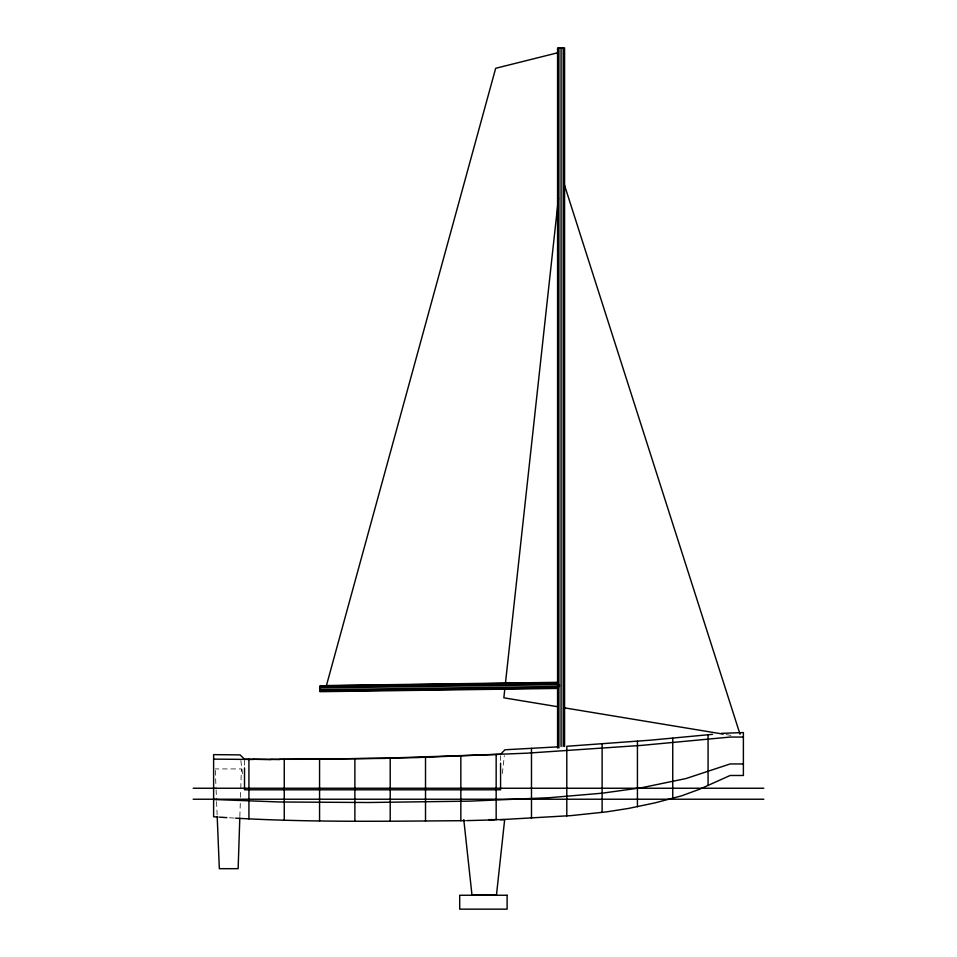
<?xml version="1.0" encoding="UTF-8"?>
<svg xmlns="http://www.w3.org/2000/svg" width="957" height="957" viewBox="0 0 957 957"><rect width="100%" height="100%" fill="white"/><g stroke="black" fill="none" stroke-linecap="round" stroke-linejoin="round"><path stroke-width="0.72" stroke-dasharray="4.79 3.59" d="M239.848 816.572L240.291 803.174M240.482 797.229L240.721 789.776M240.769 788.293L241.403 768.938L215.241 768.938M502.377 773.483L504.339 755.707M234.214 818.068L228.328 817.709M726.207 734.617L732.105 735.586M240.841 760.707L242.863 776.701M215.301 770.433L216.043 788.293M216.103 789.776L216.521 800.196M216.593 801.691L217.131 815.089M500.571 755.731L500.571 761.76M244.514 760.42L244.514 766.473"/><path stroke-width="1.44" d="M239.8 818.068L238.137 868.681L219.332 868.681L217.203 816.572M504.817 688.908L503.849 697.809L558.326 706.828M505.308 684.47L558.481 198.135M500.571 819.659L571.209 815.603L606.535 811.871L628.605 808.414L655.09 802.851L681.587 795.841L699.244 789.358L730.143 775.481L743.386 775.481L743.386 732.56L721.315 733.373M558.23 52.647L495.666 68.294L326.433 685.547L558.087 682.317M566.795 815.986L566.795 746.281L650.676 740.156L712.487 734.342M557.967 746.855L504.985 749.774L500.571 754.26L385.791 758.159M494.685 819.862L466.729 820.628M385.791 758.387L279.839 759.308M235.685 818.163C312.114 822.494 388.745 821.202 465.258 820.663M557.907 682.712L319.853 685.954L319.937 691.684L557.991 688.43M319.865 686.504L557.919 683.25M319.877 687.927L559.426 684.662L559.45 686.432L319.901 689.698M319.925 691.133L557.979 687.88M328.395 759.057L416.69 757.585L527.068 753.171L641.848 745.359L730.143 737.057L743.386 737.057M328.395 759.284L270.998 759.296M743.386 763.949L730.143 763.949L686.002 778.543L641.848 787.683L602.12 793.197L549.139 797.719L469.672 801.141L368.134 802.504L279.839 801.99L213.614 799.478M193.17 788.245L763.83 788.245M193.17 799.227L763.83 799.227M488.608 819.623L504.662 819.623L496.492 894.843L471.957 894.843L463.786 819.623M279.839 759.535L253.342 759.236M270.998 759.523L244.514 759.188L240.099 754.894L213.614 754.63L213.614 816.764L218.029 817.051M253.342 759.463L213.614 759.128M226.857 817.625L219.5 817.146M564.223 707.809L723.265 734.127M564.247 184.354L740.024 734.21M708.072 734.82L708.072 785.494M672.747 738.266L672.747 798.353M637.434 741.22L637.434 806.727M602.12 743.852L602.12 812.421M564.57 746.472L564.57 47.85L557.572 47.85L557.572 747.967M563.23 47.85L563.23 746.472M561.077 47.85L561.077 746.472M558.912 47.85L558.912 747.967M531.482 748.446L531.482 818.402M500.571 763.136L500.571 789.788L244.514 789.788L244.514 767.933M496.157 754.451L496.157 819.814M460.843 755.91L460.843 820.747M425.518 757.083L425.518 821.07M390.205 758.064L390.205 821.226M354.88 758.698L354.88 821.226M319.566 759.164L319.566 820.891M284.253 759.308L284.253 820.305M248.928 759.224L248.928 818.905M507.114 895.25L459.695 895.25L459.695 909.15L507.114 909.15L507.114 895.25"/></g></svg>
